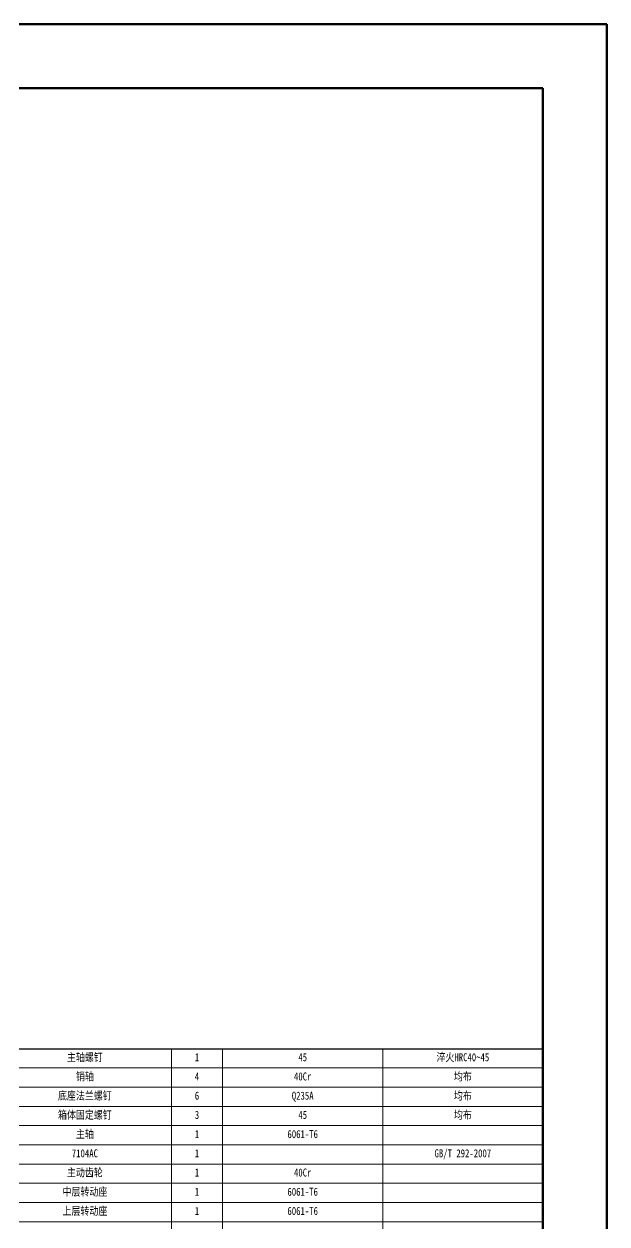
# Model space of a CAD drawing. Header units: millimetres. Extents: x 1441 to 2615, y 44 to 638.
# Drawn here: x 2100.3 to 2282.3, y 263.6 to 638.3 of the extents above; entities that cross this region are included whole.
import ezdxf

# ---------------------------------------------------------------- set-up
doc = ezdxf.new("R2010")
doc.units = ezdxf.units.MM
doc.layers.add('总内框线', color=7, linetype='Continuous', lineweight=50)
doc.layers.add('粗实线', color=7, linetype='Continuous', lineweight=30)
doc.layers.add('文本线', color=3, linetype='Continuous')
doc.styles.add('陈杰（2）', font='gbenor.shx', dxfattribs={"width": 0.8, "bigfont": 'gbcbig.shx'})

# ---------------------------------------------------------------- blocks, each defined once
blk = doc.blocks.new('*U13')
at = {"layer": '粗实线', "lineweight": 15}
blk.add_line((-90, 0), (90, 0), dxfattribs=at)
blk = doc.blocks.new('*U14')
at = {"layer": '粗实线', "color": 0, "linetype": 'ByBlock', "lineweight": -2, "transparency": 16777216}
for p in [(0, 186), (0, 180), (0, 174), (0, 168), (0, 162), (0, 156), (0, 150), (0, 144), (0, 138), (0, 132), (0, 126), (0, 120), (0, 114), (0, 108), (0, 102), (0, 96), (0, 90), (0, 84), (0, 78), (0, 72), (0, 66), (0, 60), (0, 54), (0, 48), (0, 42), (0, 36), (0, 30), (0, 24), (0, 18), (0, 12), (0, 6), (0, 0)]:
    blk.add_blockref('*U13', p, dxfattribs=at)

msp = doc.modelspace()

# ---------------------------------------------------------------- linework, layer by layer
at = {"layer": '总内框线'}
for p, q in [((2282.337, 638.307), (1441.337, 638.307)), ((2282.337, 44.307), (2282.337, 638.307)), ((2262.337, 618.307), (1476.337, 618.307)), ((2262.337, 64.307), (2262.337, 618.307))]:
    msp.add_line(p, q, dxfattribs=at)
at = {"layer": '粗实线', "lineweight": 30}
msp.add_line((2082.337, 318.307), (2262.337, 318.307), dxfattribs=at)
at = {"layer": '粗实线', "lineweight": 15}
for p, q in [((2146.337, 120.307), (2146.337, 318.307)), ((2162.337, 120.307), (2162.337, 318.307)), ((2212.337, 120.307), (2212.337, 318.307))]:
    msp.add_line(p, q, dxfattribs=at)

# ---------------------------------------------------------------- block references
msp.add_blockref('*U14', (2172.337, 126.307), dxfattribs=at)

# ---------------------------------------------------------------- texts
at = {"layer": '文本线', "char_height": 2.5, "attachment_point": 1, "style": '陈杰（2）'}
for s, insert, width in [('\\pxqc;{\\fSimSun|b0|i0|c134|p2;主轴螺钉}', (2092.337, 316.906), 54), ('\\pxqc;{\\fSimSun|b0|i0|c134|p2;1}', (2146.337, 316.906), 16), ('\\pxqc;{\\fSimSun|b0|i0|c134|p2;45}', (2162.337, 316.906), 50), ('\\pxqc;{\\fSimSun|b0|i0|c134|p2;淬火HRC40~45}', (2212.337, 316.906), 50), ('\\pxqc;{\\fSimSun|b0|i0|c134|p2;销轴}', (2092.337, 310.906), 54), ('\\pxqc;{\\fSimSun|b0|i0|c134|p2;均布}', (2212.337, 310.906), 50), ('\\pxqc;{\\fSimSun|b0|i0|c134|p2;4}', (2146.337, 310.906), 16), ('\\pxqc;{\\fSimSun|b0|i0|c134|p2;40Cr}', (2162.337, 310.906), 50), ('\\pxqc;{\\fSimSun|b0|i0|c134|p2;底座法兰螺钉}', (2092.337, 304.906), 54), ('\\pxqc;{\\fSimSun|b0|i0|c134|p2;6}', (2146.337, 304.906), 16), ('\\pxqc;{\\fSimSun|b0|i0|c134|p2;Q235A}', (2162.337, 304.906), 50), ('\\pxqc;{\\fSimSun|b0|i0|c134|p2;均布}', (2212.337, 304.906), 50), ('\\pxqc;{\\fSimSun|b0|i0|c134|p2;箱体固定螺钉}', (2092.337, 298.906), 54), ('\\pxqc;{\\fSimSun|b0|i0|c134|p2;3}', (2146.337, 298.906), 16), ('\\pxqc;{\\fSimSun|b0|i0|c134|p2;45}', (2162.337, 298.906), 50), ('\\pxqc;{\\fSimSun|b0|i0|c134|p2;均布}', (2212.337, 298.906), 50), ('\\pxqc;{\\fSimSun|b0|i0|c134|p2;主轴}', (2092.337, 292.906), 54), ('\\pxqc;{\\fSimSun|b0|i0|c134|p2;1}', (2146.337, 292.906), 16), ('\\pxqc;{\\fSimSun|b0|i0|c134|p2;6061-T6}', (2162.337, 292.906), 50), ('\\pxqc;{\\fSimSun|b0|i0|c134|p2;7104AC}', (2092.337, 286.906), 54), ('\\pxqc;{\\fSimSun|b0|i0|c134|p2;1}', (2146.337, 286.906), 16), ('\\pxqc;{\\fSimSun|b0|i0|c134|p2;GB/T 292-2007}', (2212.337, 286.906), 50), ('\\pxqc;{\\fSimSun|b0|i0|c134|p2;主动齿轮}', (2092.337, 280.906), 54), ('\\pxqc;{\\fSimSun|b0|i0|c134|p2;1}', (2146.337, 280.906), 16), ('\\pxqc;{\\fSimSun|b0|i0|c134|p2;40Cr}', (2162.337, 280.906), 50), ('\\pxqc;{\\fSimSun|b0|i0|c134|p2;中层转动座}', (2092.337, 274.906), 54), ('\\pxqc;{\\fSimSun|b0|i0|c134|p2;1}', (2146.337, 274.906), 16), ('\\pxqc;{\\fSimSun|b0|i0|c134|p2;6061-T6}', (2162.337, 274.906), 50), ('\\pxqc;{\\fSimSun|b0|i0|c134|p2;上层转动座}', (2092.337, 268.906), 54), ('\\pxqc;{\\fSimSun|b0|i0|c134|p2;1}', (2146.337, 268.906), 16), ('\\pxqc;{\\fSimSun|b0|i0|c134|p2;6061-T6}', (2162.337, 268.906), 50)]:
    msp.add_mtext(s, dxfattribs=dict(at, insert=insert, width=width))

doc.saveas('drawing.dxf')
